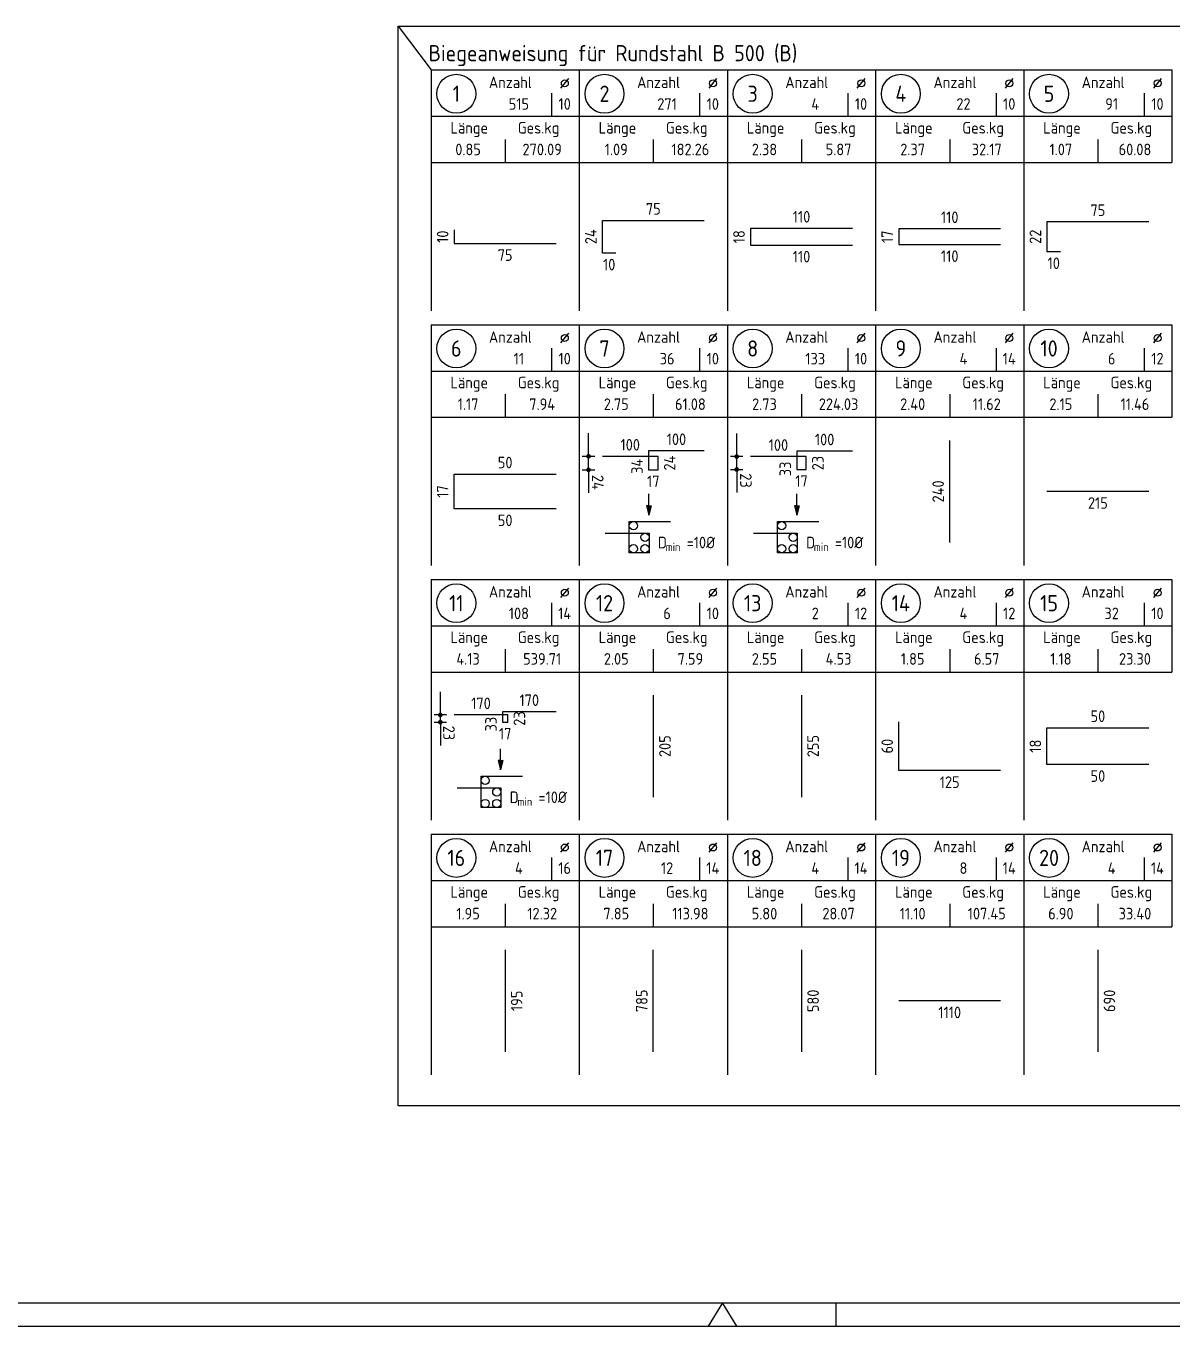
# Model space of a CAD drawing. Extents: x -10 to 101, y -7 to 49.
# Drawn here: x 22.2 to 34.58, y 0 to 14.04 of the extents above; entities that cross this region are included whole.
import ezdxf
from ezdxf.enums import TextEntityAlignment as Align

# ---------------------------------------------------------------- set-up
doc = ezdxf.new("R2010")
doc.units = 0
doc.header["$LTSCALE"] = 0.5
doc.linetypes.add('AUSGEZOGEN', pattern=[1000.01, 1000, 0.01])
for name, color, linetype in [('DETAIL', 7, 'Continuous'), ('MASSE', 7, 'Continuous'), ('RAHMEN', 7, 'Continuous'), ('RND', 7, 'Continuous'), ('RND_BILD', 7, 'Continuous'), ('TEXT', 7, 'Continuous')]:
    doc.layers.add(name, color=color, linetype=linetype)
doc.layers.add('NOPLOT', color=7, linetype='Continuous', plot=False)
doc.styles.add('txt', font='isocp.shx')
doc.dimstyles.new('DOT_I', dxfattribs={"dimscale": 0.5, "dimtxt": 0.25, "dimasz": 0.25, "dimexe": 0.1, "dimexo": 0.3, "dimgap": 0.1, "dimtad": 1, "dimdec": 3, "dimzin": 3, "dimtxsty": 'txt', "dimblk": 'DOT', "dimblk1": 'DOT', "dimblk2": 'DOT', "dimsah": 1, "dimcen": 0.1, "dimse1": 1, "dimse2": 1, "dimazin": 0, "dimtfac": 1, "dimtdec": 4, "dimtix": 1, "dimtmove": 2, "dimatfit": 3, "dimfxl": 0, "dimtvp": 1, "dimtolj": 1, "dimtzin": 0, "dimarcsym": 0})

# ---------------------------------------------------------------- blocks, each defined once
blk = doc.blocks.new('DINA0')
at = {"color": 7, "linetype": 'Continuous'}
for p, q in [((59.45, 0.5), (59.14, 0)), ((59.76, 0), (59.45, 0.5))]:
    blk.add_line(p, q, dxfattribs=at)
at = {"layer": 'RAHMEN', "color": 5}
blk.add_line((2, 0.5), (118.4, 0.5), dxfattribs=at)
at = {"layer": 'RAHMEN', "color": 7}
blk.add_line((61.9, 0), (61.9, 0.5), dxfattribs=at)
at = {"layer": 'RAHMEN'}
blk.add_line((0, 0), (118.9, 0), dxfattribs=at)
blk = doc.blocks.new('DOT')
at = {"layer": 'MASSE', "color": 7, "linetype": 'Continuous'}
for p, q in [((0, 0), (-1, 0)), ((0, 0.54), (0, -0.54))]:
    blk.add_line(p, q, dxfattribs=at)
at = {"layer": 'MASSE', "color": 7, "linetype": 'Continuous', "const_width": 0.2}
blk.add_lwpolyline([(-0.1, 0, 1), (0.1, 0, 1)], format="xyb", close=True, dxfattribs=at)
blk = doc.blocks.new('*D64')
at = {"layer": 'Defpoints', "color": 0, "linetype": 'AUSGEZOGEN', "transparency": 16777216}
for p in [(28.278, 9.389), (28.278, 9.389), (28.428, 9.244)]:
    blk.add_point(p, dxfattribs=at)
at = {"layer": 'RND_BILD', "color": 0, "linetype": 'AUSGEZOGEN', "lineweight": -2, "transparency": 16777216}
for p, q in [((28.278, 9.514), (28.278, 9.639)), ((28.278, 9.244), (28.278, 9.389)), ((28.278, 9.119), (28.278, 8.994))]:
    blk.add_line(p, q, dxfattribs=at)
at = {"layer": 'RND_BILD', "color": 0, "linetype": 'AUSGEZOGEN', "lineweight": -2, "transparency": 16777216, "xscale": 0.125, "yscale": 0.125, "zscale": 0.125}
for p, rotation in [((28.278, 9.389), 270.0000055827325), ((28.278, 9.244), 90.00000558273247)]:
    blk.add_blockref('DOT', p, dxfattribs=dict(at, rotation=rotation))
at = {"layer": 'RND_BILD', "color": 0, "linetype": 'AUSGEZOGEN', "transparency": 16777216, "insert": (28.378, 9.108), "char_height": 0.125, "attachment_point": 5, "rotation": 270, "style": 'txt'}
blk.add_mtext('\\A1;24', dxfattribs=at)
blk = doc.blocks.new('*D65')
at = {"layer": 'Defpoints', "color": 0, "linetype": 'AUSGEZOGEN', "transparency": 16777216}
for p in [(29.878, 9.386), (29.878, 9.386), (30.028, 9.247)]:
    blk.add_point(p, dxfattribs=at)
at = {"layer": 'RND_BILD', "color": 0, "linetype": 'AUSGEZOGEN', "lineweight": -2, "transparency": 16777216}
for p, q in [((29.878, 9.511), (29.878, 9.636)), ((29.878, 9.247), (29.878, 9.386)), ((29.878, 9.122), (29.878, 8.997))]:
    blk.add_line(p, q, dxfattribs=at)
at = {"layer": 'RND_BILD', "color": 0, "linetype": 'AUSGEZOGEN', "lineweight": -2, "transparency": 16777216, "xscale": 0.125, "yscale": 0.125, "zscale": 0.125}
for p, rotation in [((29.878, 9.386), 270.0000055827325), ((29.878, 9.247), 90.00000558273247)]:
    blk.add_blockref('DOT', p, dxfattribs=dict(at, rotation=rotation))
at = {"layer": 'RND_BILD', "color": 0, "linetype": 'AUSGEZOGEN', "transparency": 16777216, "insert": (29.977, 9.128), "char_height": 0.125, "attachment_point": 5, "rotation": 270, "style": 'txt'}
blk.add_mtext('\\A1;23', dxfattribs=at)
blk = doc.blocks.new('*D62')
at = {"layer": 'Defpoints', "color": 0, "linetype": 'AUSGEZOGEN', "transparency": 16777216}
for p in [(26.678, 6.597), (26.678, 6.597), (26.828, 6.519)]:
    blk.add_point(p, dxfattribs=at)
at = {"layer": 'RND_BILD', "color": 0, "linetype": 'AUSGEZOGEN', "lineweight": -2, "transparency": 16777216}
for p, q in [((26.678, 6.722), (26.678, 6.847)), ((26.678, 6.519), (26.678, 6.597)), ((26.678, 6.394), (26.678, 6.269))]:
    blk.add_line(p, q, dxfattribs=at)
at = {"layer": 'RND_BILD', "color": 0, "linetype": 'AUSGEZOGEN', "lineweight": -2, "transparency": 16777216, "xscale": 0.125, "yscale": 0.125, "zscale": 0.125}
for p, rotation in [((26.678, 6.597), 270.0000055827327), ((26.678, 6.519), 90.00000558273265)]:
    blk.add_blockref('DOT', p, dxfattribs=dict(at, rotation=rotation))
at = {"layer": 'RND_BILD', "color": 0, "linetype": 'AUSGEZOGEN', "transparency": 16777216, "insert": (26.771, 6.403), "char_height": 0.125, "attachment_point": 5, "rotation": 270, "style": 'txt'}
blk.add_mtext('\\A1;23', dxfattribs=at)
blk = doc.blocks.new('Pfeillinie')
at = {"layer": 'TEXT', "linetype": 'Continuous'}
blk.add_hatch(color=7, dxfattribs=at).paths.add_polyline_path([(0, 0), (-0.8, 0.2), (-0.8, 0), (-0.8, -0.2)])
at = {"layer": 'TEXT', "color": 7, "linetype": 'Continuous'}
for p, q in [((-0.8, 0), (-0.8, 0.2)), ((-0.8, 0.2), (0, 0)), ((-0.8, 0), (-0.8, -0.2)), ((-0.8, -0.2), (0, 0))]:
    blk.add_line(p, q, dxfattribs=at)
blk = doc.blocks.new('RND_LIS2')
at = {"layer": 'RND', "color": 3, "linetype": 'Continuous'}
for p, q in [((0, 0), (0, -5.2)), ((0, 0), (3.2, 0)), ((3.2, 0), (3.2, -2)), ((2.6, -0.503), (2.6, -1)), ((0, -1), (3.2, -1)), ((1.6, -1.503), (1.6, -2)), ((0, -2), (3.2, -2))]:
    blk.add_line(p, q, dxfattribs=at)
at = {"layer": 'RND', "color": 7, "linetype": 'Continuous'}
blk.add_line((2.805, -0.39), (2.973, -0.186), dxfattribs=at)
at = {"layer": 'RND', "color": 1, "linetype": 'Continuous'}
blk.add_circle((0.545, -0.513), 0.42, dxfattribs=at)
at = {"layer": 'RND', "color": 7, "linetype": 'Continuous'}
blk.add_circle((2.889, -0.288), 0.075, dxfattribs=at)
at = {"layer": 'RND', "color": 7, "linetype": 'Continuous', "style": 'txt'}
for s, p in [('Anzahl', (1.249, -0.391)), ('Ges.kg', (1.872, -1.373)), ('Länge', (0.42, -1.373))]:
    blk.add_text(s, height=0.25, dxfattribs=at).set_placement(p)
at = {"layer": 'RND', "color": 1, "linetype": 'Continuous', "style": 'txt'}
blk.add_attdef('POS1', text='', height=0.35, dxfattribs=at).set_placement((0.545, -0.513), align=Align.MIDDLE)
at = {"layer": 'RND', "color": 7, "linetype": 'Continuous', "style": 'txt'}
for tag, p in [('STK1', (1.897, -0.859)), ('DS1', (2.885, -0.859)), ('LANG1', (0.8, -1.841)), ('GEW', (2.4, -1.841))]:
    blk.add_attdef(tag, text='', height=0.25, dxfattribs=at).set_placement(p, align=Align.CENTER)

msp = doc.modelspace()

# ---------------------------------------------------------------- linework, layer by layer
at = {"layer": 'DETAIL', "color": 102, "linetype": 'AUSGEZOGEN'}
for centre in [(28.7626, 8.6404), (30.3626, 8.6404), (28.7626, 8.3915), (28.8873, 8.5157), (28.8873, 8.3915), (30.3626, 8.3915), (30.4873, 8.5157), (30.4873, 8.3915), (27.1626, 5.8904), (27.2873, 5.7657), (27.1626, 5.6415), (27.2873, 5.6415)]:
    msp.add_circle(centre, 0.0442, dxfattribs=at)
at = {"layer": 'NOPLOT', "color": 191, "linetype": 'AUSGEZOGEN'}
msp.add_line((26.2237, 14.0352), (26.5777, 13.5603), dxfattribs=at)
at = {"layer": 'RND', "color": 102, "linetype": 'AUSGEZOGEN'}
for points in [[(28.9276, 8.755), (28.9276, 8.983)], [(30.5276, 8.755), (30.5276, 8.983)], [(27.3276, 6.005), (27.3276, 6.233)]]:
    msp.add_lwpolyline(points, dxfattribs=at)
at = {"layer": 'RND_BILD', "color": 1, "linetype": 'AUSGEZOGEN'}
for points in [[(28.5744, 11.5843), (28.4277, 11.5843), (28.4277, 11.9363), (29.5277, 11.9363)], [(26.8277, 11.8336), (26.8277, 11.687), (27.9277, 11.687)], [(31.1277, 11.8503), (30.0277, 11.8503), (30.0277, 11.6703), (31.1277, 11.6703)], [(32.7277, 11.8453), (31.6277, 11.8453), (31.6277, 11.6753), (32.7277, 11.6753)], [(34.3277, 11.9216), (33.2277, 11.9216), (33.2277, 11.599), (33.3744, 11.599)], [(32.1777, 8.4603), (32.1777, 9.5603)], [(29.5277, 9.4488), (28.9266, 9.4488), (28.9266, 9.2445), (29.0288, 9.2445), (29.0288, 9.3887), (28.4277, 9.3887)], [(31.1277, 9.4458), (30.5266, 9.4458), (30.5266, 9.2475), (30.6288, 9.2475), (30.6288, 9.3857), (30.0277, 9.3857)], [(27.9277, 8.8233), (26.8277, 8.8233), (26.8277, 9.1973), (27.9277, 9.1973)], [(34.3277, 9.0103), (33.2277, 9.0103)], [(28.9777, 6.8103), (28.9777, 5.7103)], [(30.5777, 6.8103), (30.5777, 5.7103)], [(27.9277, 6.6315), (27.3488, 6.6315), (27.3488, 6.5191), (27.4067, 6.5191), (27.4067, 6.5974), (26.8277, 6.5974)], [(32.7277, 5.9963), (31.6277, 5.9963), (31.6277, 6.5243)], [(34.3277, 6.0623), (33.2277, 6.0623), (33.2277, 6.4583), (34.3277, 6.4583)], [(27.3777, 4.0603), (27.3777, 2.9603)], [(28.9777, 2.9603), (28.9777, 4.0603)], [(30.5777, 4.0603), (30.5777, 2.9603)], [(33.7777, 4.0603), (33.7777, 2.9603)], [(32.7277, 3.5103), (31.6277, 3.5103)]]:
    msp.add_lwpolyline(points, dxfattribs=at)
at = {"layer": 'RND_BILD', "color": 7, "linetype": 'AUSGEZOGEN'}
for points in [[(28.4591, 8.56), (28.9316, 8.56), (28.9316, 8.3472), (28.7183, 8.3472), (28.7183, 8.6846), (29.1646, 8.6846)], [(30.0591, 8.56), (30.5316, 8.56), (30.5316, 8.3472), (30.3183, 8.3472), (30.3183, 8.6846), (30.7646, 8.6846)], [(26.8591, 5.81), (27.3316, 5.81), (27.3316, 5.5972), (27.1183, 5.5972), (27.1183, 5.9346), (27.5646, 5.9346)]]:
    msp.add_lwpolyline(points, dxfattribs=at)
at = {"layer": 'TEXT', "color": 1, "linetype": 'AUSGEZOGEN'}
msp.add_lwpolyline([(26.2237, 14.0352), (43.3045, 14.0352), (43.3045, 2.3787), (26.2237, 2.3787)], close=True, dxfattribs=at)

# ---------------------------------------------------------------- block references
at = {"xscale": 0.5, "yscale": 0.5, "zscale": 0.5}
msp.add_blockref('DINA0', (0, 0), dxfattribs=at)
at = {"layer": 'RND', "color": 102, "linetype": 'AUSGEZOGEN', "xscale": 0.125, "yscale": 0.125, "zscale": 0.125, "rotation": 270}
for p in [(28.9276, 8.755), (30.5276, 8.755), (27.3276, 6.005)]:
    msp.add_blockref('Pfeillinie', p, dxfattribs=at)
at = {"layer": 'RND_BILD', "color": 6, "linetype": 'AUSGEZOGEN', "xscale": 0.5, "yscale": 0.5, "zscale": 0.5}
msp.add_blockref('RND_LIS2', (26.5777, 13.5603), dxfattribs=at).add_auto_attribs({'POS1': '1', 'STK1': '515', 'DS1': '10', 'LANG1': '0.85', 'GEW': '270.09'})
at = {"layer": 'RND_BILD', "color": 7, "linetype": 'AUSGEZOGEN', "xscale": 0.5, "yscale": 0.5, "zscale": 0.5}
for p, values in [((28.1777, 13.5603), {'POS1': '2', 'STK1': '271', 'DS1': '10', 'LANG1': '1.09', 'GEW': '182.26'}), ((29.7777, 13.5603), {'POS1': '3', 'STK1': '4', 'DS1': '10', 'LANG1': '2.38', 'GEW': '5.87'}), ((31.3777, 13.5603), {'POS1': '4', 'STK1': '22', 'DS1': '10', 'LANG1': '2.37', 'GEW': '32.17'}), ((32.9777, 13.5603), {'POS1': '5', 'STK1': '91', 'DS1': '10', 'LANG1': '1.07', 'GEW': '60.08'}), ((26.5777, 10.8103), {'POS1': '6', 'STK1': '11', 'DS1': '10', 'LANG1': '1.17', 'GEW': '7.94'}), ((28.1777, 10.8103), {'POS1': '7', 'STK1': '36', 'DS1': '10', 'LANG1': '2.75', 'GEW': '61.08'}), ((29.7777, 10.8103), {'POS1': '8', 'STK1': '133', 'DS1': '10', 'LANG1': '2.73', 'GEW': '224.03'}), ((31.3777, 10.8103), {'POS1': '9', 'STK1': '4', 'DS1': '14', 'LANG1': '2.40', 'GEW': '11.62'}), ((32.9777, 10.8103), {'POS1': '10', 'STK1': '6', 'DS1': '12', 'LANG1': '2.15', 'GEW': '11.46'}), ((26.5777, 8.0603), {'POS1': '11', 'STK1': '108', 'DS1': '14', 'LANG1': '4.13', 'GEW': '539.71'}), ((28.1777, 8.0603), {'POS1': '12', 'STK1': '6', 'DS1': '10', 'LANG1': '2.05', 'GEW': '7.59'}), ((29.7777, 8.0603), {'POS1': '13', 'STK1': '2', 'DS1': '12', 'LANG1': '2.55', 'GEW': '4.53'}), ((31.3777, 8.0603), {'POS1': '14', 'STK1': '4', 'DS1': '12', 'LANG1': '1.85', 'GEW': '6.57'}), ((32.9777, 8.0603), {'POS1': '15', 'STK1': '32', 'DS1': '10', 'LANG1': '1.18', 'GEW': '23.30'}), ((26.5777, 5.3103), {'POS1': '16', 'STK1': '4', 'DS1': '16', 'LANG1': '1.95', 'GEW': '12.32'}), ((28.1777, 5.3103), {'POS1': '17', 'STK1': '12', 'DS1': '14', 'LANG1': '7.85', 'GEW': '113.98'}), ((29.7777, 5.3103), {'POS1': '18', 'STK1': '4', 'DS1': '14', 'LANG1': '5.80', 'GEW': '28.07'}), ((31.3777, 5.3103), {'POS1': '19', 'STK1': '8', 'DS1': '14', 'LANG1': '11.10', 'GEW': '107.45'}), ((32.9777, 5.3103), {'POS1': '20', 'STK1': '4', 'DS1': '14', 'LANG1': '6.90', 'GEW': '33.40'})]:
    msp.add_blockref('RND_LIS2', p, dxfattribs=at).add_auto_attribs(values)

# ---------------------------------------------------------------- texts
at = {"layer": 'RND_BILD', "color": 7, "linetype": 'AUSGEZOGEN', "style": 'txt'}
for s, p in [('75', (28.9777, 12.0613)), ('75', (33.7777, 12.0466)), ('110', (30.5777, 11.9753)), ('110', (32.1777, 11.9703)), ('75', (27.3777, 11.562)), ('10', (28.5011, 11.4593)), ('110', (30.5777, 11.5453)), ('110', (32.1777, 11.5503)), ('50', (27.3777, 9.3223)), ('17', (28.9777, 9.1195)), ('17', (30.5777, 9.1225)), ('215', (33.7777, 8.8853)), ('50', (33.7777, 6.5833)), ('17', (27.3777, 6.3941)), ('125', (32.1777, 5.8713)), ('50', (33.7777, 5.9373)), ('1110', (32.1777, 3.3853))]:
    msp.add_text(s, height=0.125, dxfattribs=at).set_placement(p, align=Align.MIDDLE)
for s, rotation, p in [('10', 90, (26.7027, 11.7603)), ('24', 90, (28.3027, 11.7603)), ('18', 90, (29.9027, 11.7603)), ('17', 90, (31.5027, 11.7603)), ('22', 90, (33.1027, 11.7603)), ('10', 360, (33.3011, 11.474)), ('100', 0.00001, (28.7283, 9.5137)), ('100', 360, (29.2272, 9.5738)), ('100', 0.00001, (30.3283, 9.5107)), ('100', 360, (30.8272, 9.5708)), ('34', 90, (28.8016, 9.281)), ('24', 90, (29.1538, 9.3166)), ('33', 90, (30.4016, 9.2534)), ('23', 90, (30.7538, 9.3166)), ('17', 90, (26.7027, 9.0103)), ('240', 90, (32.0527, 9.0103)), ('50', 360, (27.3777, 8.6983)), ('170', 0.00001, (27.1172, 6.7224)), ('170', 360, (27.6382, 6.7565)), ('23', 90, (27.5317, 6.5582)), ('33', 90, (27.2238, 6.4984)), ('205', 90, (29.1027, 6.2603)), ('255', 90, (30.7027, 6.2603)), ('60', 90, (31.5027, 6.2603)), ('18', 90, (33.1027, 6.2603)), ('195', 90, (27.5027, 3.5103)), ('785', 90, (28.8527, 3.5103)), ('580', 90, (30.7027, 3.5103)), ('690', 90, (33.9027, 3.5103))]:
    msp.add_text(s, height=0.125, rotation=rotation, dxfattribs=at).set_placement(p, align=Align.MIDDLE)
at = {"layer": 'TEXT', "color": 1, "linetype": 'AUSGEZOGEN', "style": 'txt'}
msp.add_text('Biegeanweisung für Rundstahl B 500 (B)', height=0.175, dxfattribs=at).set_placement((26.5511, 13.6547))
at = {"layer": 'TEXT', "color": 7, "linetype": 'AUSGEZOGEN', "style": 'txt'}
for p in [(29.0269, 8.3961), (30.6269, 8.3961), (27.4269, 5.6461)]:
    msp.add_text('D   =10%%C', height=0.125, dxfattribs=at).set_placement(p)
at = {"layer": 'TEXT', "color": 102, "linetype": 'AUSGEZOGEN', "style": 'txt'}
for p in [(29.1103, 8.3665), (30.7103, 8.3665), (27.5103, 5.6165)]:
    msp.add_text('min', height=0.09, dxfattribs=at).set_placement(p)

# ---------------------------------------------------------------- dimensions: what is measured, and where the dimension line sits
at = {"layer": 'RND_BILD', "color": 7, "linetype": 'AUSGEZOGEN'}
for base, p1, p2, text, picture, middle in [((28.2777, 9.3887), (28.4277, 9.2445), (28.2777, 9.3887), '24', '*D64', (28.3778, 9.1083)), ((29.8777, 9.3857), (30.0277, 9.2475), (29.8777, 9.3857), '23', '*D65', (29.9773, 9.1281)), ((26.6777, 6.5974), (26.8277, 6.5191), (26.6777, 6.5974), '23', '*D62', (26.771, 6.403))]:
    dim = msp.add_linear_dim(base=base, p1=p1, p2=p2, angle=270.00001, text=text, dimstyle='DOT_I', override={"dimdec": 0, "dimlfac": 100}, dxfattribs=at)
    dim.commit()
    dim.dimension.update_dxf_attribs({"geometry": picture, "text_midpoint": middle, "dimtype": 160})

doc.saveas('drawing.dxf')
